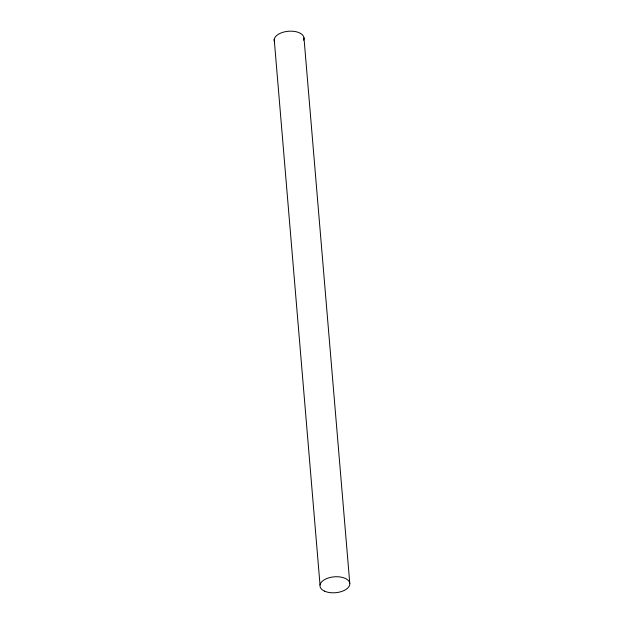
<?xml version="1.0" encoding="UTF-8"?>
<svg xmlns="http://www.w3.org/2000/svg" width="624" height="624" viewBox="0 0 624 624"><rect width="100%" height="100%" fill="white"/><g stroke="black" fill="none" stroke-linecap="round" stroke-linejoin="round"><path stroke-width="0.94" d="M303.974 37.83L349.783 583.401M274.217 39.374L320.026 584.945M274.482 41.738A14.96 7.972 -4.8 0 1 289.302 31.2A14.96 7.972 -4.8 0 1 303.568 40.232M324.574 591.162A14.96 7.972 -4.8 0 0 349.385 585.796A14.96 7.972 -4.8 0 0 330.704 577.348A14.96 7.972 -4.8 0 0 324.574 591.162"/></g></svg>
